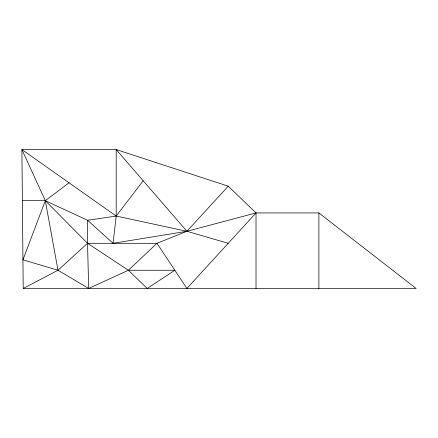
<?xml version="1.0" encoding="UTF-8"?>
<svg xmlns="http://www.w3.org/2000/svg" width="438" height="438" viewBox="0 0 438 438"><rect width="100%" height="100%" fill="white"/><g stroke="black" fill="none" stroke-linecap="round" stroke-linejoin="round"><path stroke-width="0.66" d="M113.086 243.304L116.196 216.06L116.196 149.544L21.9 149.544L23.203 288.456L416.1 288.456L318.88 212.934L256.016 212.934L186.911 231.286L113.086 243.304L87.534 220.27L45.317 200.681L22.376 200.681M69.045 182.799L45.317 200.681L22.935 259.805L57.997 270.257L88.684 288.456L128.389 270.257L156.979 243.304L186.911 231.286L228.225 186.188L256.016 212.934L256.016 288.456M143.193 180.752L116.196 216.06L87.534 220.27L87.534 243.304L88.684 288.456M256.016 212.934L186.911 288.456L156.979 243.304L87.534 243.304L57.997 270.257L23.203 288.456M128.389 270.257L174.844 270.257L147.245 288.456L128.389 270.257L87.534 243.304L45.317 200.681L21.9 149.544L116.196 216.06L186.911 231.286L228.225 243.304M228.225 186.188L116.196 149.544L186.911 231.286M45.317 200.681L57.997 270.257M318.88 212.934L318.88 288.456"/></g></svg>
